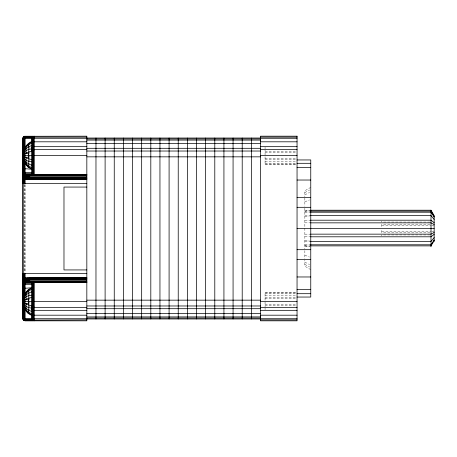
<?xml version="1.0" encoding="UTF-8"?>
<svg xmlns="http://www.w3.org/2000/svg" width="457" height="457" viewBox="0 0 457 457"><rect width="100%" height="100%" fill="white"/><g stroke="black" fill="none" stroke-linecap="round" stroke-linejoin="round"><path stroke-width="0.34" stroke-dasharray="2.29 1.71" d="M310.76 187.341L304.859 190.752L304.859 196.721M304.859 192.597L309.578 190.003M304.859 194.865L309.578 192.437M304.859 201.805L309.446 199.932M304.859 211.363L309.446 210.157M304.859 216.835L309.446 216.018M265.06 151.233L295.628 151.233M265.06 152.558L295.628 152.558M265.06 158.202L295.628 158.202M265.06 159.527L295.628 159.527M265.06 161.841L295.628 161.841M265.06 163.526L295.628 163.526M265.06 164.074L295.628 164.074M295.628 164.52L265.06 164.52L265.06 150.01M304.859 210.22L309.846 210.22M304.859 211.117L309.846 211.117M304.859 212.214L309.846 212.214M304.859 215.573L309.846 215.573M304.859 220.2L309.846 220.2M429.906 222.068L381.795 222.068L381.795 221.142M304.859 222.85L309.846 222.85M429.906 224.37L381.795 224.37L381.795 227.078M381.795 225.689L431.322 225.689M432.025 225.689L434.15 225.689M381.795 231.311L431.322 231.311M432.025 231.311L434.15 231.311M429.906 232.63L381.795 232.63L381.795 229.922M304.859 234.15L309.846 234.15M429.906 234.932L381.795 234.932L381.795 235.858M304.859 236.8L309.846 236.8M304.859 241.427L309.846 241.427M304.859 244.786L309.846 244.786M304.859 245.883L309.846 245.883M304.859 246.78L309.846 246.78M295.628 292.48L265.06 292.48L265.06 306.99M265.06 292.926L295.628 292.926M265.06 293.474L295.628 293.474M265.06 295.159L295.628 295.159M265.06 297.473L295.628 297.473M265.06 298.798L295.628 298.798M265.06 304.442L295.628 304.442M265.06 305.767L295.628 305.767M304.859 240.165L309.446 240.982M304.859 245.638L309.446 246.843M304.859 255.195L309.446 257.068M304.859 262.135L309.578 264.563M304.859 264.403L309.578 266.997M310.76 269.659L304.859 266.248L304.859 260.279M304.859 197.961L304.859 206.313M304.859 208.203L304.859 248.797M304.859 250.687L304.859 259.039M265.06 147.234L265.06 148.919M265.06 308.081L265.06 309.766M29.882 147.177L29.882 163.583M29.882 293.417L29.882 299.735M29.882 300.992L29.882 309.823M25.135 184.697L25.135 272.303M24.427 184.697L24.427 272.303M24.095 184.365L24.095 272.635"/><path stroke-width="0.69" d="M24.061 157.271L24.095 153.312M24.478 299.484L24.427 303.734M86.83 179.03L28.368 179.064L27.928 176.859L28.368 174.654L86.83 174.688M86.83 282.312L28.368 282.346L27.928 280.141L28.368 277.936L86.83 277.97M22.85 162.018L22.964 137.763L24.427 136.3L86.83 136.186L86.83 320.814L25.135 320.814L23.793 320.38L22.964 319.237L22.964 137.763M31.99 147.702L32.298 146.354L33.681 145.823L34.275 146.668L86.83 146.668M22.85 174.517L23.158 172.992L24.541 172.072L25.135 172.483L31.99 172.483M28.34 303.505L28.34 299.735M31.99 174.574L31.99 138.471L32.658 136.854L34.275 136.186L34.275 174.574M31.99 139.299L32.104 137.763L24.427 137.763L24.427 150.45M22.85 291.869L22.93 291.178L24.541 291.983L25.135 292.908M31.99 306.847L32.104 282.426M25.358 179.144C22.427 179.293 22.427 174.425 25.358 174.574M25.358 282.426C22.427 282.575 22.427 277.707 25.358 277.856M28.511 153.495L23.044 153.495C23.77 148.051 27.169 143.407 31.99 141.31M28.34 153.495L28.34 157.265M28.511 299.735L23.044 299.735C23.753 294.308 27.22 289.612 31.99 287.55M23.216 152.347L24.255 149.051L26.735 145.223M22.85 170.57C24.147 167.142 29.471 169.855 31.99 168.953M31.99 143.424L32.658 142.281L34.275 141.807L86.83 141.807M86.83 174.574L25.135 174.574C22.193 174.443 22.193 179.275 25.135 179.144L86.83 179.144M22.85 175.808L23.518 174.568L25.135 173.637L31.99 173.637M23.216 298.587C24.141 295.313 25.666 292.132 28.34 289.909M23.044 153.495C24.181 149.319 28.054 146.686 31.99 145.435M23.044 299.735C24.181 295.559 28.054 292.926 31.99 291.675M434.15 240.713L431.008 245.883L310.56 245.883M25.135 164.092L24.541 165.017L22.93 165.822L22.85 165.131M434.15 239.942L431.008 244.786L310.56 244.786M24.112 149.936L26.049 147.137L28.728 144.84L31.99 142.847M23.216 153.495C25.072 150.564 28.54 148.845 31.99 148.993M23.216 299.735C25.072 296.804 28.54 295.085 31.99 295.233M25.318 293.325L26.735 291.463M434.15 237.577L431.008 241.427L310.56 241.427M31.99 140.316L34.275 138.277L86.83 138.277M28.294 179.144L24.427 179.03L24.427 183.406M28.294 282.426C26.78 282.529 22.844 282.997 22.85 280.141C22.827 278.919 23.913 277.833 25.135 277.856L25.135 273.594M34.275 282.426L34.275 320.814L32.658 320.146L23.518 320.146L25.135 318.529L25.135 308.664M26.735 157.265L26.049 157.842L26.049 164.577L28.163 167.091L31.99 169.45M26.735 303.505L26.049 304.082L26.049 310.817L28.163 313.331L31.99 315.69M434.15 234.327L431.008 236.8L310.56 236.8M28.163 155.746L28.728 155.38L86.83 155.38M31.99 289.087L28.728 291.08L26.049 293.377L24.112 296.176L24.255 299.735L31.99 297.273M30.905 288.584L31.99 287.939M26.055 174.654C24.45 175.465 24.45 178.253 26.055 179.064M26.055 277.936C24.45 278.747 24.45 281.535 26.055 282.346M22.964 177.567L86.83 177.567M434.15 232.47L431.008 234.15L310.56 234.15M31.99 142.001L28.728 143.624L26.049 146.183L26.049 152.918L26.735 153.495M31.99 288.241L28.728 289.864L26.049 292.423L26.049 299.158L26.735 299.735M31.99 151.033L24.255 153.495L24.095 137.431L32.241 137.431L32.241 174.574M25.632 174.574C23.193 174.803 23.193 178.916 25.632 179.144M25.632 277.856C23.193 278.085 23.193 282.197 25.632 282.426M27.631 174.574L26.615 175.242L26.278 176.859L26.615 178.476L27.631 179.144M27.631 277.856L26.615 278.524L26.278 280.141L26.615 281.758L27.631 282.426M28.157 289.909L28.728 289.864L28.728 313.788M24.427 136.3L33.567 136.3L33.567 174.574M24.095 136.437L33.235 136.437L33.235 174.574M86.83 175.242L23.518 175.242L23.518 136.854L32.658 136.854L32.658 155.38M86.83 137.123L33.133 137.134L32.07 138.477L32.104 174.574M260.49 137.123L297.05 137.123M86.83 138.031L260.49 138.031M260.49 138.277L297.05 138.277M23.518 136.854L25.135 138.471L31.99 138.471M86.83 138.951L260.49 138.951M86.83 140.082L260.49 140.082M260.49 141.807L297.05 141.807M86.83 143.544L260.49 143.544M260.49 146.668L297.05 146.668M86.83 148.302L260.49 148.302M86.83 149.45L34.275 149.45L33.681 150.433L32.07 150.85L31.99 150.153M260.49 149.45L297.05 149.45M86.83 151.027L260.49 151.027M22.85 155.38L28.562 155.38M260.49 155.38L297.05 155.38M86.83 156.842L260.49 156.842M28.34 167.091C25.426 164.623 23.478 161.058 23.044 157.265L28.511 157.265M297.05 159.95L310.76 159.95L310.76 297.05L297.05 297.05M297.05 163.303L310.76 163.303M297.05 167.422L310.76 167.422M86.83 174.825L24.187 174.882L23.992 160.43L22.93 160.784L22.964 319.237M86.83 175.819L23.101 175.819L23.101 137.431M86.83 176.151L22.964 176.151M23.084 176.859L27.928 176.859M86.83 177.899L23.101 177.899L23.101 183.406M86.83 178.476L23.518 178.476L23.518 183.406M86.83 178.893L24.187 178.836L24.095 183.406M297.05 180.029L310.76 180.029M22.85 183.406L86.83 183.406M86.83 187.067L63.98 187.067L63.98 269.933L86.83 269.933M297.05 197.378L310.76 197.378M297.05 207.318L310.76 207.318M310.56 210.22L431.008 210.22L434.15 215.658L434.15 241.342M310.56 211.117L431.008 211.117L434.15 216.287M310.56 212.214L431.008 212.214L434.15 217.058M310.56 215.573L431.008 215.573L434.15 219.423M310.56 220.2L431.008 220.2L434.15 222.673M310.56 222.85L431.008 222.85L434.15 224.53M297.05 228.5L434.15 228.5M297.05 249.682L310.76 249.682M297.05 259.622L310.76 259.622M22.85 273.594L86.83 273.594M297.05 276.971L310.76 276.971M86.83 277.856L24.427 277.97L24.427 273.594M86.83 278.107L24.187 278.164L24.095 273.594M86.83 278.524L23.518 278.524L23.518 273.594M86.83 279.101L23.101 279.101L23.101 273.594M86.83 279.433L22.964 279.433A2.285 2.285 0 0 0 22.964 280.849L86.83 280.849M23.084 280.141L27.928 280.141M86.83 281.181L23.101 281.181L23.101 319.569M86.83 281.758L23.518 281.758L23.518 320.146M86.83 282.175L24.187 282.118L23.992 296.57L22.93 296.216L22.85 294.982M24.541 295.302L24.427 282.312L86.83 282.426M31.99 283.363L25.135 283.363L23.518 282.432L22.85 281.192M31.99 284.517L25.135 284.517L24.541 284.928L23.158 284.008L22.85 282.483M31.99 288.047C29.471 287.145 24.147 289.858 22.85 286.43M297.05 289.578L310.76 289.578M297.05 293.697L310.76 293.697M86.83 300.158L260.49 300.158M22.85 301.62L28.562 301.62M86.83 301.62L28.728 301.62L28.163 301.254M260.49 301.62L297.05 301.62M28.34 313.331C25.426 310.863 23.478 307.298 23.044 303.505L28.511 303.505M86.83 305.973L260.49 305.973M86.83 307.55L34.275 307.55L33.681 306.567L33.567 282.426M260.49 307.55L297.05 307.55M86.83 308.698L260.49 308.698M86.83 310.332L34.275 310.332L33.681 311.177L32.298 310.646L31.99 309.298M260.49 310.332L297.05 310.332M86.83 313.456L260.49 313.456M86.83 315.193L34.275 315.193L32.658 314.719L31.99 313.576M260.49 315.193L297.05 315.193M86.83 316.918L260.49 316.918M86.83 318.049L260.49 318.049M25.135 318.529L31.99 318.529L32.658 320.146L32.658 282.426M86.83 318.723L34.275 318.723L31.99 316.684M260.49 318.723L297.05 318.723M86.83 318.969L260.49 318.969M86.83 319.877L33.681 320.083L32.298 319.055L31.99 317.701M260.49 319.877L297.05 319.877M24.095 320.563L33.235 320.563L33.235 282.426M24.427 320.7L33.567 320.7L33.681 306.567L32.07 306.15L32.104 319.237L24.427 319.237L24.427 306.55M28.157 167.091L31.99 168.759M31.99 161.767C28.54 161.915 25.072 160.196 23.216 157.265M31.99 308.007C28.54 308.155 25.072 306.436 23.216 303.505M31.99 159.727L24.255 157.265C23.084 161.281 25.689 164.8 28.728 167.136L28.728 143.212M31.99 305.967L24.255 303.505L24.095 319.569L32.241 319.569L32.241 282.426M31.99 165.325C28.054 164.074 24.181 161.441 23.044 157.265M31.99 311.565C28.054 310.314 24.181 307.681 23.044 303.505M31.99 314.999C27.363 313.428 24.307 309.258 23.216 304.653M30.905 168.416L31.99 169.061M31.99 167.913C28.117 165.857 24.352 162.846 23.216 158.413M31.99 314.153L28.728 312.16L26.049 309.863L24.112 307.064M28.294 174.574L24.427 174.688L24.541 161.698M25.318 163.675L26.735 165.537M24.478 157.516L24.427 153.266M24.061 299.729L24.095 303.688M431.008 210.22L431.008 246.78M251.35 138.031L251.35 318.969M242.21 138.031L242.21 318.969M233.07 138.031L233.07 318.969M223.93 138.031L223.93 318.969M214.79 138.031L214.79 318.969M205.65 138.031L205.65 318.969M196.51 138.031L196.51 318.969M187.37 138.031L187.37 318.969M178.23 138.031L178.23 318.969M169.09 138.031L169.09 318.969M159.95 138.031L159.95 318.969M150.81 138.031L150.81 318.969M141.67 138.031L141.67 318.969M132.53 138.031L132.53 318.969M123.39 138.031L123.39 318.969M114.25 138.031L114.25 318.969M105.11 138.031L105.11 318.969M95.97 138.031L95.97 318.969M31.99 282.426L31.99 318.529M29.705 174.574L29.705 179.144M29.705 277.856L29.705 282.426M25.135 138.471L25.135 148.336M25.135 153.266L25.135 157.179M25.135 162.703L25.135 174.574M25.135 179.144L25.135 183.406M25.135 282.426L25.135 294.297M25.135 299.821L25.135 303.734M297.05 136.186L260.49 136.186L260.49 320.814L297.05 320.814L297.05 136.186"/></g></svg>
